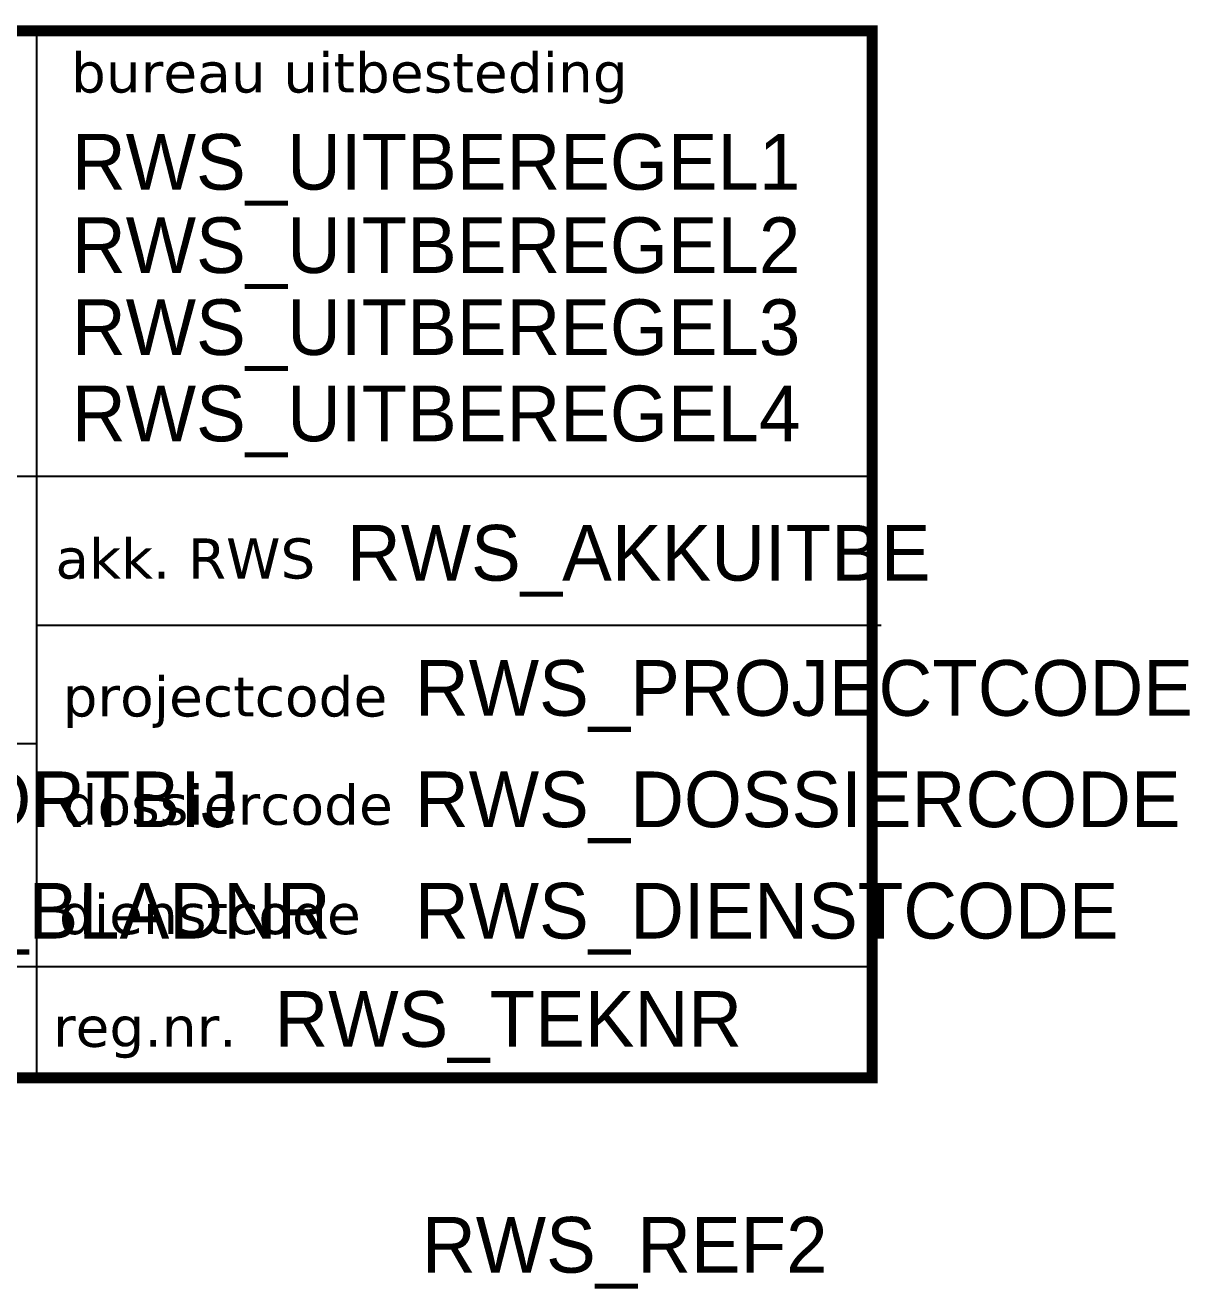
# Model space of a CAD drawing. Extents: x -180 to 14, y -9 to 47.
# Drawn here: x -38 to 14.3, y -9.5 to 47.2 of the extents above; entities that cross this region are included whole.
import ezdxf
from ezdxf.enums import TextEntityAlignment as Align

# ---------------------------------------------------------------- set-up
doc = ezdxf.new("R2010")
doc.units = 0
doc.header["$MEASUREMENT"] = 0
for name, color, linetype in [('TO-XX-STEMPEL', 7, 'CONTINUOUS'), ('TO-XX-T18_1', 7, 'CONTINUOUS'), ('TO-XX-T25_1', 7, 'CONTINUOUS')]:
    doc.layers.add(name, color=color, linetype=linetype)
doc.styles.add('RIJKSHUISSTIJL', font='verdana.TTF', dxfattribs={"height": 1.8})
doc.styles.add('RTW_ISO', font='iso-rtw.shx')

msp = doc.modelspace()

# ---------------------------------------------------------------- linework, layer by layer
at = {"layer": 'TO-XX-STEMPEL'}
for p, q in [((-37.5, 0), (-37.5, 47)), ((-180, 27), (0, 27)), ((-37.5, 20.323), (0.401, 20.323)), ((-180, 15), (-37.5, 15)), ((-180, 5), (0, 5))]:
    msp.add_line(p, q, dxfattribs=at)
at = {"layer": 'TO-XX-STEMPEL', "const_width": 0.5}
msp.add_lwpolyline([(0, 0), (0, 47), (-180, 47), (-180, 0), (0, 0)], dxfattribs=at)

# ---------------------------------------------------------------- texts
at = {"layer": 'TO-XX-STEMPEL', "style": 'RIJKSHUISSTIJL'}
msp.add_text('reg.nr.', height=1.8, dxfattribs=at).set_placement((-36.771, 1.389))
at = {"layer": 'TO-XX-T18_1', "style": 'RIJKSHUISSTIJL'}
for s, p in [('bureau uitbesteding', (-35.963, 44.232)), ('akk. RWS', (-36.659, 22.413)), ('projectcode', (-36.339, 16.22)), ('dossiercode', (-36.339, 11.36)), ('dienstcode', (-36.499, 6.447))]:
    msp.add_text(s, height=1.8, dxfattribs=at).set_placement(p)
at = {"layer": 'TO-XX-T25_1', "style": 'RTW_ISO', "flags": 8}
for tag, p in [('RWS_UITBEREGEL1', (-35.917, 39.87)), ('RWS_UITBEREGEL2', (-35.917, 36.128)), ('RWS_UITBEREGEL3', (-35.917, 32.447)), ('RWS_UITBEREGEL4', (-35.917, 28.573)), ('RWS_AKKUITBE', (-23.573, 22.317)), ('RWS_PROJECTCODE', (-20.519, 16.25)), ('RWS_BEHOORTBIJ', (-59.479, 11.25)), ('RWS_DOSSIERCODE', (-20.519, 11.25)), ('RWS_BLADNR', (-47.525, 6.25)), ('RWS_DIENSTCODE', (-20.519, 6.25)), ('RWS_TEKNR', (-26.826, 1.389))]:
    msp.add_attdef(tag, p, '', height=2.5, dxfattribs=at)
msp.add_attdef('RWS_REF2', text='', height=2.5, dxfattribs=at).set_placement((-2, -8.75), align=Align.RIGHT)

doc.saveas('drawing.dxf')
